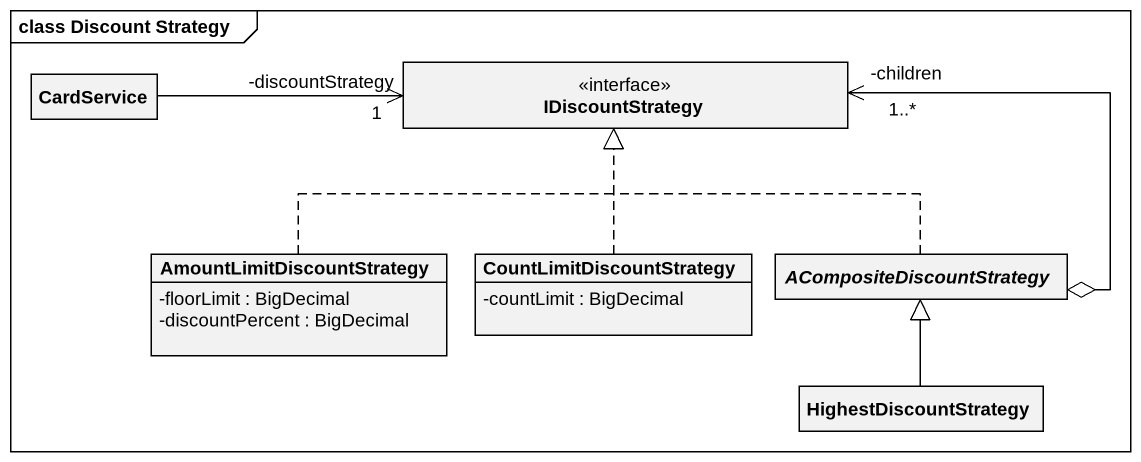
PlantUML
@startuml
mainframe class Discount Strategy
hide circle
hide empty members
skinparam classAttributeIconSize 0
class CardService
interface IDiscountStrategy
class AmountLimitDiscountStrategy {
  -floorLimit : BigDecimal
  -discountPercent : BigDecimal
}
class CountLimitDiscountStrategy {
  -countLimit : BigDecimal
}
abstract class ACompositeDiscountStrategy
class HighestDiscountStrategy
CardService -right-> "1\n-discountStrategy" IDiscountStrategy
AmountLimitDiscountStrategy .up.|> IDiscountStrategy
CountLimitDiscountStrategy .up.|> IDiscountStrategy
ACompositeDiscountStrategy o-up-> "1..*\n-children" IDiscountStrategy
ACompositeDiscountStrategy .up.|> IDiscountStrategy
HighestDiscountStrategy -up-|> ACompositeDiscountStrategy
@enduml
